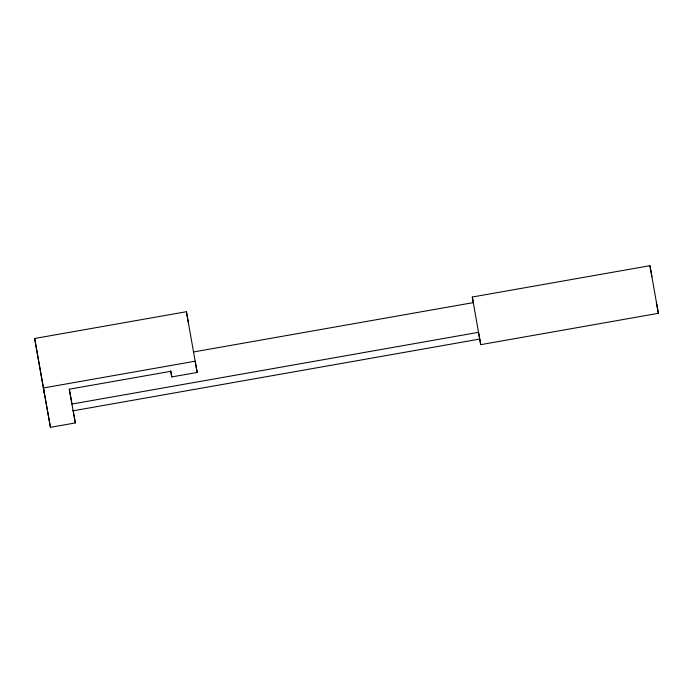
<?xml version="1.0" encoding="UTF-8"?>
<svg xmlns="http://www.w3.org/2000/svg" width="693" height="693" viewBox="0 0 693 693"><rect width="100%" height="100%" fill="white"/><g stroke="black" fill="none" stroke-linecap="round" stroke-linejoin="round"><path stroke-width="1.04" d="M44.387 393.607L34.65 338.487L186.417 311.711L188.444 322.955M649.947 265.679L658.35 313.323L480.708 344.664L472.297 297.02L649.947 265.679L651.922 276.793M193.382 351.992L473.276 302.616M197.167 372.453L195.14 361.209L43.373 387.985L50.45 427.321L75.329 422.929L69.265 389.215L170.773 371.309L171.786 376.923L197.167 372.453L186.417 311.711M73.181 410.793L479.729 339.068L480.708 344.664M658.35 313.323L656.375 302.209M472.297 297.02L473.432 303.352M479.729 339.068L478.516 332.319L71.968 404.045L69.352 389.189M34.65 338.487L50.45 427.321M170.669 370.608L171.786 376.923M73.103 410.291L75.329 422.929"/></g></svg>
